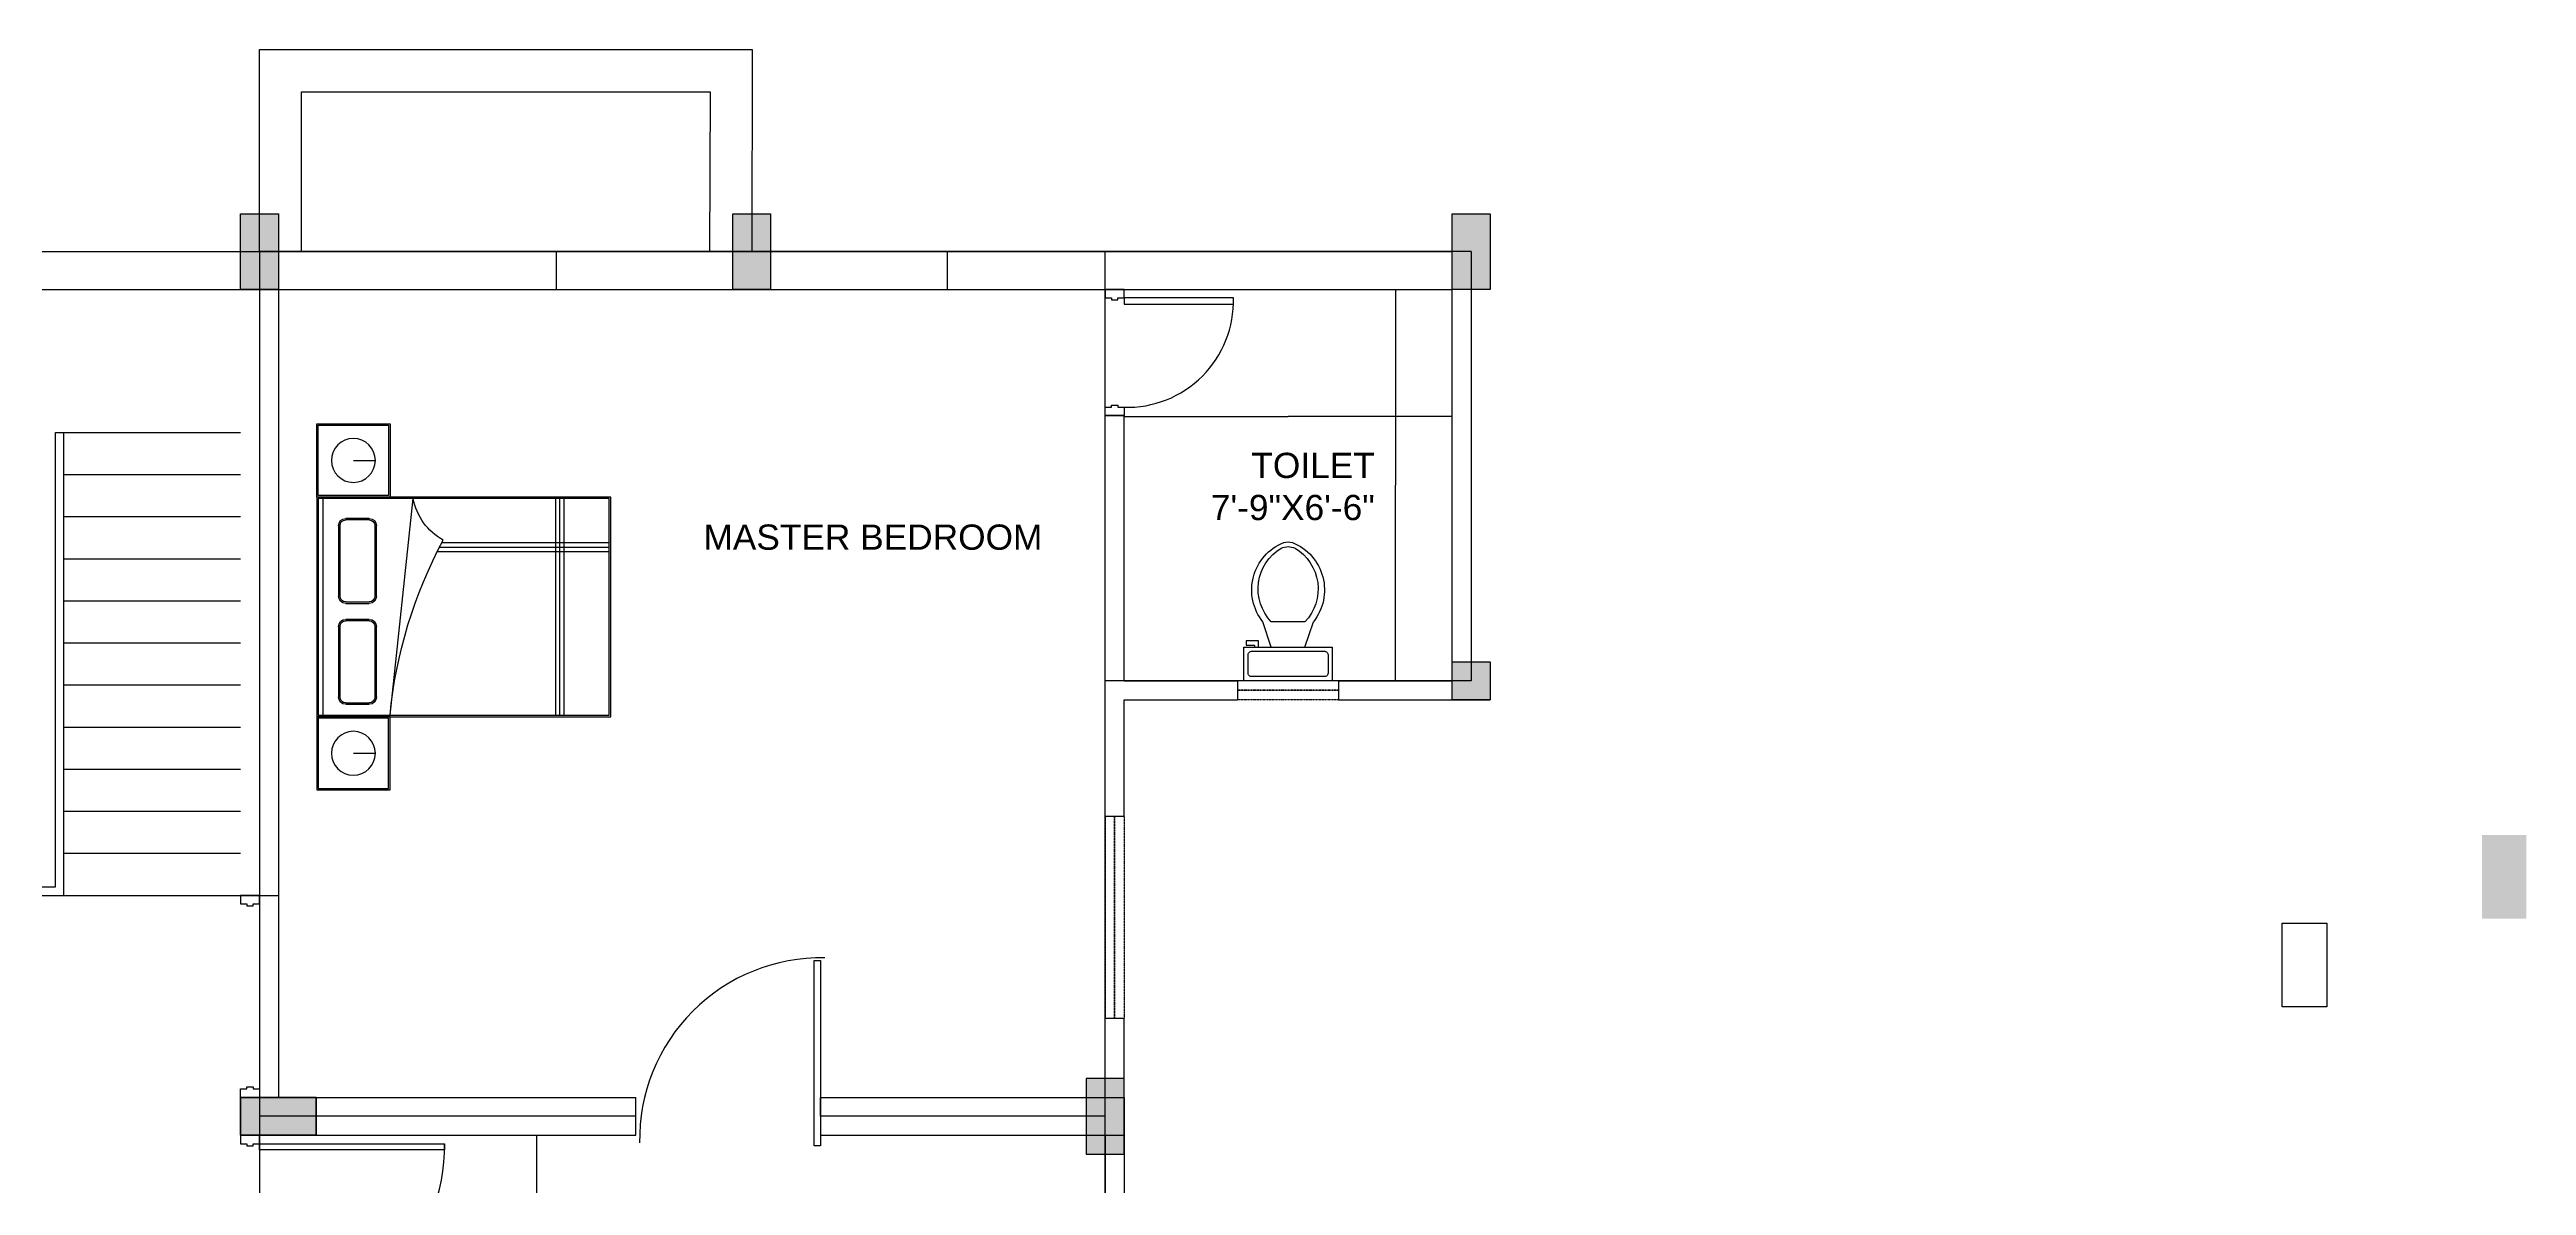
# Model space of a CAD drawing. Header units: metres. Extents: x -2370498 to 1228044, y -644254 to 236701.
# Drawn here: x -76290 to -54058, y -1491 to 8702 of the extents above; entities that cross this region are included whole.
import ezdxf

# ---------------------------------------------------------------- set-up
doc = ezdxf.new("R2010")
doc.units = ezdxf.units.M
doc.header["$MEASUREMENT"] = 0
doc.linetypes.add('HIDDEN2', pattern=[0.1875, 0.125, -0.0625])
for name, color, linetype in [('Beam', 6, 'Continuous'), ('column', 156, 'Continuous'), ('dim', 192, 'Continuous'), ('Door', 3, 'Continuous'), ('funi', 22, 'Continuous'), ('stair', 6, 'Continuous'), ('text', 1, 'Continuous'), ('TOILET SAMBLE', 181, 'Continuous'), ('window', 5, 'HIDDEN2')]:
    doc.layers.add(name, color=color, linetype=linetype)
doc.layers.add('Wall', color=7, linetype='Continuous', lineweight=30)
doc.styles.get("Standard").update_dxf_attribs({"font": 'arial.ttf'})
doc.dimstyles.get("Standard").update_dxf_attribs({"dimtxt": 0.18, "dimasz": 0.18, "dimexe": 0.18, "dimexo": 0.0625, "dimgap": 0.09, "dimtad": 0, "dimtih": 1, "dimtoh": 1, "dimdec": 1, "dimzin": 0, "dimdsep": 46, "dimlunit": 4, "dimtxsty": 'Standard', "dimcen": 0.09, "dimadec": 0, "dimazin": 0, "dimtfac": 1, "dimtdec": 1, "dimtofl": 0, "dimtmove": 0, "dimatfit": 3, "dimfxl": 1, "dimtolj": 1, "dimtzin": 0, "dimarcsym": 0})

# ---------------------------------------------------------------- blocks, each defined once
blk = doc.blocks.new('*D54')
at = {"layer": 'Defpoints', "color": 0, "transparency": 16777216}
for p in [(-66645.45408149993, 5410.137551983299), (-66645.45408149993, 4793.325099340594), (-63699.98704467459, 4793.325099340594)]:
    blk.add_point(p, dxfattribs=at)
at = {"layer": 'dim', "color": 0, "lineweight": -2, "transparency": 16777216}
for p, q in [((-66645.45408149993, 4793.387599340594), (-66645.45408149993, 5410.317551983299)), ((-66645.27408149994, 5410.137551983299), (-65173.25681820323, 5410.137551983299)), ((-63700.16704467459, 5410.137551983299), (-65172.1843079713, 5410.137551983299)), ((-63699.98704467459, 4793.387599340594), (-63699.98704467459, 5410.317551983299))]:
    blk.add_line(p, q, dxfattribs=at)
at = {"layer": 'dim', "color": 0, "transparency": 16777216}
for points in [[(-66645.27408149994, 5410.167551983299), (-66645.27408149994, 5410.107551983299), (-66645.45408149993, 5410.137551983299)], [(-63700.16704467459, 5410.167551983299), (-63700.16704467459, 5410.107551983299), (-63699.98704467459, 5410.137551983299)]]:
    blk.add_solid(points, dxfattribs=at)
at = {"layer": 'dim', "color": 0, "transparency": 16777216, "insert": (-65172.72056308726, 5410.137551983299), "char_height": 0.18, "attachment_point": 5}
blk.add_mtext('\\A1;245\'-5{\\H1x;\\S1/2;}"', dxfattribs=at)
blk = doc.blocks.new('*D55')
at = {"layer": 'Defpoints', "color": 0, "transparency": 16777216}
for p in [(-64275.9732521586, 6549.276602063444), (-64275.9732521586, 3037.373596617747), (-64209.77941643399, 3037.373596617747)]:
    blk.add_point(p, dxfattribs=at)
at = {"layer": 'dim', "color": 0, "lineweight": -2, "transparency": 16777216}
for p, q in [((-64275.9107521586, 6549.276602063444), (-64209.59941643399, 6549.276602063444)), ((-64209.77941643399, 6549.096602063444), (-64209.77941643399, 4793.507002478385)), ((-64209.77941643399, 3037.553596617747), (-64209.77941643399, 4793.143196202805)), ((-64275.9107521586, 3037.373596617747), (-64209.59941643399, 3037.373596617747))]:
    blk.add_line(p, q, dxfattribs=at)
at = {"layer": 'dim', "color": 0, "transparency": 16777216}
for points in [[(-64209.80941643399, 6549.096602063444), (-64209.74941643399, 6549.096602063444), (-64209.77941643399, 6549.276602063444)], [(-64209.80941643399, 3037.553596617747), (-64209.74941643399, 3037.553596617747), (-64209.77941643399, 3037.373596617747)]]:
    blk.add_solid(points, dxfattribs=at)
at = {"layer": 'dim', "color": 0, "transparency": 16777216, "insert": (-64209.77941643397, 4793.325099340613), "char_height": 0.18, "attachment_point": 5}
blk.add_mtext('\\A1;292\'-8"', dxfattribs=at)
blk = doc.blocks.new('Toilet - top')
for p, q in [((9.5, -6), (9.5, -2)), ((-10, -8.5), (-8, -8.5)), ((-10, -9.5), (-10, -8.5)), ((-7, -9.5), (-10, -9.5)), ((-8, -8.5), (-8, -8)), ((-7, -8), (-7, -9.5)), ((-4, -8), (-6, -14)), ((4, -8), (6, -14)), ((4, -14), (-4, -14))]:
    blk.add_line(p, q)
blk.add_lwpolyline([(10.5, -8), (10.5, 0), (-10.5, 0), (-10.5, -8)], close=True)
for points in [[(-9.5, -2), (-9.5, -6)], [(8.5, -1), (-8.5, -1)], [(-8.5, -7), (8.5, -7)]]:
    blk.add_lwpolyline(points)
for centre, radius, start, end in [((-8.625, -1.875), 0.8838834999999999, 81.8699, 188.1301), ((8.625, -1.875), 0.8838834999999999, 351.8699, 98.13009999999998), ((-8.625, -6.125), 0.8838834999999999, 171.869898, 278.1301), ((8.625, -6.125), 0.8838834999999999, 261.8699, 8.130099999999993), ((3.519562435188957, -21.58049502388982), 12.16902005083647, 141.4691096810948, 247.9714346835576), ((4.199957580658808, -21.81740929088453), 11.3291791325804, 136.3677254423718, 238.946823937405), ((-3.519499936778317, -21.58047137067522), 12.16903423757823, 292.0284332733153, 38.53070636800452), ((-4.199890672038477, -21.81738596564129), 11.32918622148567, 301.0530065773863, 43.63209216694732), ((2.096609817270334e-05, -27.87646475467881), 4, 245.7318247449371, 294.2681740488959), ((2.094152141829397e-05, -28.99996806116074), 4, 254.8605283244436, 285.1394707718433)]:
    blk.add_arc(centre, radius, start, end)
blk = doc.blocks.new('*D12')
at = {"layer": 'Defpoints', "color": 0, "transparency": 16777216}
for p in [(-72638.21657346403, -1040.965377448245), (-71919.74018148279, -1040.965377448245), (-72638.21657346403, -8291.34577578774)]:
    blk.add_point(p, dxfattribs=at)
at = {"layer": 'dim', "color": 0, "lineweight": -2, "transparency": 16777216}
for p, q in [((-72638.15407346403, -1040.965377448245), (-71919.5601814828, -1040.965377448245)), ((-71919.74018148279, -1041.145377448245), (-71919.74018148279, -4665.853305130953)), ((-71919.74018148279, -8291.16577578774), (-71919.74018148279, -4666.457848105032)), ((-72638.15407346403, -8291.34577578774), (-71919.5601814828, -8291.34577578774))]:
    blk.add_line(p, q, dxfattribs=at)
at = {"layer": 'dim', "color": 0, "transparency": 16777216}
for points in [[(-71919.77018148279, -1041.145377448245), (-71919.71018148279, -1041.145377448245), (-71919.74018148279, -1040.965377448245)], [(-71919.77018148279, -8291.16577578774), (-71919.71018148279, -8291.16577578774), (-71919.74018148279, -8291.34577578774)]]:
    blk.add_solid(points, dxfattribs=at)
at = {"layer": 'dim', "color": 0, "transparency": 16777216, "insert": (-71919.74018148278, -4666.155576617971), "char_height": 0.18, "attachment_point": 5}
blk.add_mtext('\\A1;604\'-2{\\H1x;\\S1/2;}"', dxfattribs=at)
blk = doc.blocks.new('A$C0EA4476A')
at = {"linetype": 'ByBlock', "lineweight": -2}
for p, q in [((-1.569933374412358e-07, 2.007999913374078), (-1.569933374412358e-07, 1.507999913374078)), ((0.4999998430066626, 2.007999913374078), (-1.569933374412358e-07, 2.007999913374078)), ((0.009999843008699827, 1.997999913379317), (0.009999843008699827, 1.517999913376116)), ((0.4899998430046253, 1.997999913379317), (0.009999843008699827, 1.997999913379317)), ((0.4899998430046253, 1.517999913376116), (0.4899998430046253, 1.997999913379317)), ((0.4999998430066626, 2.007999913374078), (1.999999843006663, 2.007999913374078)), ((0.4999998430066626, -8.662027539685369e-08), (0.4999998430066626, 2.007999913374078)), ((0.4999998430066626, 1.507999913374078), (0.4999998430066626, 2.007999913374078)), ((0.5099998430086998, 1.997999913379317), (1.989999843004625, 1.997999913379317)), ((0.5099998430086998, 0.009999913374485914), (0.5099998430086998, 1.997999913379317)), ((0.5099998430086998, 1.968018404775648), (1.989999843004625, 1.968018404775648)), ((1.989999843004625, 1.997999913379317), (1.989999843004625, 0.009999913374485914)), ((1.999999843006663, 2.007999913374078), (1.999999843006663, -8.662027539685369e-08)), ((1.999999843006663, 2.007999913374078), (2.499999843006663, 2.007999913374078)), ((1.999999843006663, 1.507999913374078), (1.999999843006663, 2.007999913374078)), ((2.0099998430087, 1.997999913379317), (2.489999843004625, 1.997999913379317)), ((2.0099998430087, 1.517999913376116), (2.0099998430087, 1.997999913379317)), ((2.489999843004625, 1.997999913379317), (2.489999843004625, 1.517999913376116)), ((2.499999843006663, 2.007999913374078), (2.499999843006663, 1.507999913374078)), ((0.2499998430066626, 1.757999913374078), (0.2499998430066626, 1.607999913372623)), ((0.6460030532980454, 1.650288242322858), (0.6460030532980454, 1.810288242326351)), ((0.6560030532928067, 1.650288242322858), (0.6560030532928067, 1.810288242326351)), ((0.6960030532936798, 1.860288242329261), (1.176003053296881, 1.860288242329261)), ((0.6960030532936798, 1.850288242327224), (1.176003053296881, 1.850288242327224)), ((1.216003053297754, 1.810288242326351), (1.216003053297754, 1.650288242322858)), ((1.226003053292516, 1.810288242326351), (1.226003053292516, 1.650288242322858)), ((1.335538323932269, 1.650288242322858), (1.335538323932269, 1.810288242326351)), ((1.34553832392703, 1.650288242322858), (1.34553832392703, 1.810288242326351)), ((1.385538323927904, 1.860288242329261), (1.865538323931105, 1.860288242329261)), ((1.385538323927904, 1.850288242327224), (1.865538323931105, 1.850288242327224)), ((1.905538323931978, 1.810288242326351), (1.905538323931978, 1.650288242322858)), ((1.915538323926739, 1.810288242326351), (1.915538323926739, 1.650288242322858)), ((2.249999843006663, 1.757999913374078), (2.249999843006663, 1.607999913372623)), ((1.176003053296881, 1.610288242329261), (0.6960030532936798, 1.610288242329261)), ((1.176003053296881, 1.600288242327224), (0.6960030532936798, 1.600288242327224)), ((1.865538323931105, 1.610288242329261), (1.385538323927904, 1.610288242329261)), ((1.865538323931105, 1.600288242327224), (1.385538323927904, 1.600288242327224)), ((-1.569933374412358e-07, 1.507999913374078), (0.4999998430066626, 1.507999913374078)), ((0.009999843008699827, 1.517999913376116), (0.4899998430046253, 1.517999913376116)), ((1.989999843004625, 1.507999913374078), (0.5099998430086998, 1.348816104495199)), ((2.499999843006663, 1.507999913374078), (1.999999843006663, 1.507999913374078)), ((2.489999843004625, 1.517999913376116), (2.0099998430087, 1.517999913376116)), ((0.8715071125916438, 1.18447658529476), (0.8715071125916438, 0.009999913374485914)), ((0.8115071125939721, 1.153418864065316), (0.8115071125939721, 0.009999913374485914)), ((0.841507112592808, 1.16915115431766), (0.841507112592808, 0.009999913374485914)), ((0.5099998430086998, 0.3774772984761512), (1.989999843004625, 0.3774772984761512)), ((0.5099998430086998, 0.3495376880673575), (1.989999843004625, 0.3495376880673575)), ((0.5099998430086998, 0.3215980776585639), (1.989999843004625, 0.3215980776585639)), ((1.989999843004625, 0.009999913374485914), (0.5099998430086998, 0.009999913374485914)), ((1.999999843006663, -8.662027539685369e-08), (0.4999998430066626, -8.662027539685369e-08))]:
    blk.add_line(p, q, dxfattribs=at)
for centre in [(0.2499998430066626, 1.757999913374078), (2.249999843006663, 1.757999913374078)]:
    blk.add_circle(centre, 0.15, dxfattribs=at)
for centre, radius, start, end in [((0.6960030532936798, 1.810288242326351), 0.05, 90, 180), ((0.6960030532936798, 1.810288242326351), 0.04, 90, 180), ((1.176003053296881, 1.810288242326351), 0.05, 0, 90), ((1.176003053296881, 1.810288242326351), 0.04, 0, 90), ((1.385538323927904, 1.810288242326351), 0.05, 90, 180), ((1.385538323927904, 1.810288242326351), 0.04, 90, 180), ((1.865538323931105, 1.810288242326351), 0.05, 0, 90), ((1.865538323931105, 1.810288242326351), 0.04, 0, 90), ((0.6960030532936798, 1.650288242322858), 0.05, 180, 270), ((0.6960030532936798, 1.650288242322858), 0.04, 180, 270), ((1.176003053296881, 1.650288242322858), 0.04, 270, 0), ((1.176003053296881, 1.650288242322858), 0.05, 270, 0), ((1.385538323927904, 1.650288242322858), 0.05, 180, 270), ((1.385538323927904, 1.650288242322858), 0.04, 180, 270), ((1.865538323931105, 1.650288242322858), 0.05, 270, 0), ((1.865538323931105, 1.650288242322858), 0.04, 270, 0), ((2.293282374317641, -1.635717661687522), 3.158312917610382, 95.51041844519085, 118.3399110683232), ((0.4397010651300661, 0.9519281108005089), 0.4030657486158824, 28.46881856280967, 79.95566290813281)]:
    blk.add_arc(centre, radius, start, end, dxfattribs=at)

msp = doc.modelspace()

# ---------------------------------------------------------------- hatches: boundary and pattern name
at = {"layer": 'Beam', "true_color": 0xed1f24}
h = msp.add_hatch(color=240, dxfattribs=at)
h.dxf.hatch_style = 1
h.paths.add_polyline_path([(-54057.53415158484, 1653.058742990252), (-54457.53415158484, 1653.058742990252), (-54457.53415158484, 903.0587429902516), (-54057.53415158484, 903.0587429902516)])
at = {"layer": 'column'}
h = msp.add_hatch(color=256, dxfattribs=at)
h.dxf.hatch_style = 1
h.paths.add_polyline_path([(-74575.55764218389, 6549.276602063441), (-74235.6960610116, 6549.276602063441), (-74235.6960610116, 7228.999764407756), (-74575.55764218389, 7228.999764407756)])
h = msp.add_hatch(color=256, dxfattribs=at)
h.dxf.hatch_style = 1
h.paths.add_polyline_path([(-70157.35708694572, 6549.276602063441), (-69817.49550577342, 6549.276602063441), (-69817.49550577342, 7228.999764407756), (-70157.35708694572, 7228.999764407756)])
h = msp.add_hatch(color=256, dxfattribs=at)
h.dxf.hatch_style = 1
h.paths.add_polyline_path([(-63699.98704467459, 6549.276602063441), (-63360.12546350258, 6549.276602063441), (-63360.12546350258, 7228.999764407756), (-63699.98704467459, 7228.999764407756)])
h = msp.add_hatch(color=256, dxfattribs=at)
h.dxf.hatch_style = 1
h.paths.add_polyline_path([(-63699.98704467459, 2867.442806031668), (-63360.12546350258, 2867.442806031668), (-63360.12546350258, 3207.304387203825), (-63699.98704467459, 3207.304387203825)])
h = msp.add_hatch(color=256, dxfattribs=at)
h.dxf.hatch_style = 1
h.paths.add_polyline_path([(-66645.45408149993, -1210.896168034324), (-66985.31566267223, -1210.896168034324), (-66985.31566267223, -531.1730056900087), (-66645.45408149993, -531.1730056900087)])
h = msp.add_hatch(color=256, dxfattribs=at)
h.dxf.hatch_style = 1
h.paths.add_polyline_path([(-74575.55764218389, -1040.965377448245), (-74575.55764218389, -701.1037962760875), (-73895.83447983958, -701.1037962760875), (-73895.83447983958, -1040.965377448245)])
h = msp.add_hatch(color=256, dxfattribs=at)
h.dxf.hatch_style = 1
h.paths.add_polyline_path([(-74575.55764218389, -701.1037962760875), (-74575.55764218389, -1040.965377448245), (-73895.83447983958, -1040.965377448245), (-73895.83447983958, -701.1037962760875)])

# ---------------------------------------------------------------- linework, layer by layer
for p, q in [((-74405.62685159744, 6889.138183235598), (-74405.62685159744, 8700.840633523192)), ((-74405.62685159744, 8700.840633523192), (-69983.14042316652, 8700.840633523192)), ((-70360.76334559328, 8701.73396121059), (-70360.7654589037, 8700.840633523192)), ((-69983.14042316652, 8700.840633523192), (-69987.42629635955, 6889.138183235598)), ((-74028.00287251738, 6889.138183235598), (-74028.00287251738, 8323.216654443004)), ((-74028.00287251738, 8323.216654443004), (-70361.65878909065, 8323.216654443004)), ((-70361.65878909065, 8323.216654443004), (-70365.04921878602, 6890.031510923032)), ((-69984.03375335377, 8323.216654443004), (-69983.14042316652, 8323.216654443004)), ((-104086.8716073, 6889.138183235598), (-68231.47479363666, 6889.138183235598)), ((-110261.0236652611, 6549.276602063441), (-68231.47479363666, 6549.276602063441)), ((-71027.84792062278, -1040.965377448245), (-71027.84792062278, -701.1037962760875)), ((-69372.27207329303, -701.1037962760875), (-69370.90244000919, -1040.965377448245))]:
    msp.add_line(p, q)
at = {"layer": 'Beam'}
for p, q in [((-74405.62685159744, 6889.138183235598), (-74405.62685159744, -871.0345868622026)), ((-69987.42629635955, 6889.138183235598), (-74405.62685159744, 6889.138183235598)), ((-63530.05625408843, 6889.138183235598), (-69987.42629635955, 6889.138183235598)), ((-66815.38487208668, -8434.652643865329), (-66815.38487208668, 6889.138183235598)), ((-63530.05625408843, 6889.138183235598), (-63530.05625408843, 3037.373596617746)), ((-63530.05625408843, 6889.138183235598), (-63530.05625408843, 3037.373596617746)), ((-63530.05625408843, 3037.373596617746), (-66815.3848720861, 3037.373596617746)), ((-74405.62685159744, -871.0345868622026), (-74405.62685159656, -8631.2073569588)), ((-71027.84792062278, -871.0345868622753), (-74405.62685159744, -871.0345868622026)), ((-66815.38487208639, -871.0345868624208), (-69370.76167758841, -871.0345868623481))]:
    msp.add_line(p, q, dxfattribs=at)
at = {"layer": 'Beam', "color": 240, "true_color": 0xed1f24}
msp.add_lwpolyline([(-55849.19668365829, 860.9604892386124), (-55849.19668365829, 110.9604892386124), (-56249.19668365829, 110.9604892386124), (-56249.19668365829, 860.9604892386124)], close=True, dxfattribs=at)
at = {"layer": 'column'}
for points in [[(-74235.6960610116, 6549.276602063441), (-74575.55764218389, 6549.276602063441), (-74575.55764218389, 7228.999764407756), (-74235.6960610116, 7228.999764407756)], [(-69817.49550577342, 6549.276602063441), (-70157.35708694572, 6549.276602063441), (-70157.35708694572, 7228.999764407756), (-69817.49550577342, 7228.999764407756)], [(-63360.12546350258, 6549.276602063441), (-63699.98704467459, 6549.276602063441), (-63699.98704467459, 7228.999764407756), (-63360.12546350258, 7228.999764407756)], [(-63360.12546350258, 2867.442806031668), (-63699.98704467459, 2867.442806031668), (-63699.98704467459, 3207.304387203825), (-63360.12546350258, 3207.304387203825)], [(-66985.31566267223, -1210.896168034324), (-66645.45408149993, -1210.896168034324), (-66645.45408149993, -531.1730056900087), (-66985.31566267223, -531.1730056900087)], [(-74575.55764218389, -701.1037962760875), (-74575.55764218389, -1040.965377448245), (-73895.83447983958, -1040.965377448245), (-73895.83447983958, -701.1037962760875)], [(-74575.55764218389, -1040.965377448245), (-74575.55764218389, -701.1037962760875), (-73895.83447983958, -701.1037962760875), (-73895.83447983958, -1040.965377448245)]]:
    msp.add_lwpolyline(points, close=True, dxfattribs=at)
at = {"layer": 'Door'}
for points in [[(-66645.45408149993, 6549.276602063441), (-66815.3848720861, 6549.276602063441), (-66815.3848720861, 6473.751806247383), (-66758.74127522415, 6473.751806247383), (-66758.74127522415, 6454.870607293386), (-66702.09767836188, 6454.870607293386), (-66702.09767836188, 6473.751806247383), (-66645.45408149993, 6473.751806247383), (-66645.45408149993, 6549.276602063441)], [(-66645.45408149993, 5416.404664822881), (-66815.3848720861, 5416.404664822881), (-66815.3848720861, 5491.929460638905), (-66758.74127522415, 5491.929460638905), (-66758.74127522415, 5510.810659592937), (-66702.09767836188, 5510.810659592937), (-66702.09767836188, 5491.929460638905), (-66645.45408149993, 5491.929460638905), (-66645.45408149993, 5416.404664822881)], [(-74405.62685159776, 1111.491303308785), (-74575.55764218389, 1111.491303308785), (-74575.55764218389, 1035.966507492763), (-74518.91404532194, 1035.966507492763), (-74518.91404532194, 1017.085308538766), (-74462.2704484597, 1017.085308538766), (-74462.2704484597, 1035.966507492763), (-74405.62685159776, 1035.966507492763), (-74405.62685159776, 1111.491303308785)], [(-74405.62685159776, -701.1037962760875), (-74575.55764218389, -701.1037962760875), (-74575.55764218389, -625.5790004600294), (-74518.91404532194, -625.5790004600294), (-74518.91404532194, -606.6978015060322), (-74462.2704484597, -606.6978015060322), (-74462.2704484597, -625.5790004600294), (-74405.62685159776, -625.5790004600294), (-74405.62685159776, -701.1037962760875)], [(-74405.62685159776, -1040.965377448245), (-74575.55764218389, -1040.965377448245), (-74575.55764218389, -1116.490173264267), (-74518.91404532194, -1116.490173264267), (-74518.91404532194, -1135.3713722183), (-74462.2704484597, -1135.3713722183), (-74462.2704484597, -1116.490173264267), (-74405.62685159776, -1116.490173264267), (-74405.62685159776, -1040.965377448245)]]:
    msp.add_lwpolyline(points, dxfattribs=at)
for points in [[(-66645.45408149993, 6473.751806247383), (-66645.45408149993, 6417.108209385355), (-65663.63173589167, 6417.108209385355), (-65663.63173589167, 6473.751806247383)], [(-69370.76167758841, -1134.834166481092), (-69427.40527445065, -1134.834166481092), (-69427.40527445065, 526.7113414717351), (-69370.76167758841, 526.7113414717351)], [(-72744.08134364487, -1116.490173264267), (-72744.08134364487, -1173.133770126293), (-74405.62685159776, -1173.133770126293), (-74405.62685159776, -1116.490173264267)]]:
    msp.add_lwpolyline(points, close=True, dxfattribs=at)
for centre, radius, start, end in [((-66617.13228306912, 6445.430007816369), 953.9210752122399, 268.298645394323, 1.70135460529771), ((-69360.28684947324, -1081.429021693404), 1633.469255789795, 89.00653114399783, 180.9934688562949), ((-74377.30505316662, -1144.811971695281), 1633.469255789795, 269.0065311439978, 0.993468856253243)]:
    msp.add_arc(centre, radius, start, end, dxfattribs=at)
at = {"layer": 'stair'}
for p, q in [((-76161.57835432062, 1111.491303308785), (-76161.57835432062, 5265.3550731908)), ((-76161.57835432062, 5265.3550731908), (-74575.55764218389, 5265.3550731908)), ((-76161.57835432062, 4887.731094110613), (-74575.55764218389, 4887.731094110613)), ((-76161.57835432062, 4510.107115030427), (-74575.55764218389, 4510.107115030427)), ((-76161.57835432062, 4132.483135950277), (-74575.55764218389, 4132.483135950277)), ((-76161.57835432062, 3754.85915687009), (-74575.55764218389, 3754.85915687009)), ((-76161.57835432062, 3377.235177789904), (-74575.55764218389, 3377.235177789904)), ((-76161.57835432062, 2999.611198709717), (-74575.55764218389, 2999.611198709717)), ((-76161.57835432062, 2621.987219629531), (-74575.55764218389, 2621.987219629531)), ((-76161.57835432062, 2244.363240549344), (-74575.55764218389, 2244.363240549344)), ((-76161.57835432062, 1866.739261469158), (-74575.55764218389, 1866.739261469158)), ((-76161.57835432062, 1489.115282388972), (-74575.55764218389, 1489.115282388972)), ((-78200.74784135357, 1111.491303308785), (-74575.55764218389, 1111.491303308785))]:
    msp.add_line(p, q, dxfattribs=at)
at = {"layer": 'TOILET SAMBLE'}
for p, q in [((-76237.10315013675, 1187.016099124845), (-76237.10315013675, 5265.3550731908)), ((-76237.10315013675, 5265.3550731908), (-76161.57835432062, 5265.3550731908)), ((-76539.20233340071, 1187.016099124845), (-76237.10315013675, 1187.016099124845))]:
    msp.add_line(p, q, dxfattribs=at)
at = {"layer": 'Wall'}
for p, q in [((-74235.6960610116, 6889.138183235598), (-71743.37779908245, 6889.138183235598)), ((-71743.37779908245, 6889.138183235598), (-71743.37779908245, 6549.276602063441)), ((-68231.47479363666, 6889.138183235598), (-68231.47479363666, 6549.276602063441)), ((-68231.47479363666, 6889.138183235598), (-63699.98704467459, 6889.138183235598)), ((-74235.6960610116, 6549.276602063441), (-71743.37779908245, 6549.276602063441)), ((-74235.6960610116, 6549.276602063441), (-74235.6960610116, -701.1037962760875)), ((-70157.35708694572, 6549.276602063441), (-69817.49550577342, 6549.276602063441)), ((-68231.47479363666, 6549.276602063441), (-66815.3848720861, 6549.276602063441)), ((-66815.3848720861, 6549.276602063441), (-63699.98704467459, 6549.276602063441)), ((-66815.3848720861, 6549.276602063441), (-66645.45408149993, 6549.276602063441)), ((-63699.98704467459, 3037.373596617746), (-63699.98704467459, 6549.276602063441)), ((-66815.3848720861, 5416.404664822881), (-66645.45408149993, 5416.404664822881)), ((-66815.3848720861, 1819.536264084149), (-66815.3848720861, 5416.404664822881)), ((-66645.45408149993, 3037.373596617746), (-66645.45408149993, 5416.404664822881)), ((-66645.45408149993, 3037.373596617746), (-65625.86933798362, 3037.373596617746)), ((-65625.86933798362, 3037.373596617746), (-65625.86933798362, 2867.442806031668)), ((-64719.5717881912, 3037.373596617746), (-63699.98704467459, 3037.373596617746)), ((-64719.5717881912, 3037.373596617746), (-64719.5717881912, 2867.442806031668)), ((-66645.45408149993, 2867.442806031668), (-65625.86933798362, 2867.442806031668)), ((-66645.45408149993, 1819.536264084149), (-66645.45408149993, 2867.442806031668)), ((-64719.5717881912, 2867.442806031668), (-63360.12546350258, 2867.442806031668)), ((-66645.45408149993, 1819.536264084149), (-66815.3848720861, 1819.536264084149)), ((-74575.55764218389, 1111.491303308785), (-74235.6960610116, 1111.491303308785)), ((-66815.3848720861, -701.1037962760875), (-66815.3848720861, 6.941164499276056)), ((-66645.45408149993, 6.941164499276056), (-66815.3848720861, 6.941164499276056)), ((-66645.45408149993, -1040.965377448245), (-66645.45408149993, 6.941164499276056)), ((-74575.55764218389, -701.1037962760875), (-71027.84792062278, -701.1037962760875)), ((-74575.55764218389, -701.1037962760875), (-74575.55764218389, -1040.965377448245)), ((-74575.55764218389, -1040.965377448245), (-74575.55764218389, -701.1037962760875)), ((-69370.76167758841, -701.1037962760875), (-66645.45408149993, -701.1037962760875)), ((-68847.85852750645, -701.1037962760875), (-66815.3848720861, -701.1037962760875)), ((-66645.45408149993, -701.1037962760875), (-66645.45408149993, -1749.010338223572)), ((-74575.55764218389, -1040.965377448245), (-71027.84792062278, -1040.965377448245)), ((-74575.55764218389, -1040.965377448245), (-71027.84792062278, -1040.965377448245)), ((-69370.76167758841, -1040.965377448245), (-66815.3848720861, -1040.965377448245)), ((-68846.48889422264, -1040.965377448245), (-66645.45408149993, -1040.965377448245)), ((-66815.3848720861, -1040.965377448245), (-66815.3848720861, -1749.010338223572))]:
    msp.add_line(p, q, dxfattribs=at)
at = {"layer": 'window'}
for p, q in [((-64719.5717881912, 3037.373596617746), (-65625.86933798362, 3037.373596617746)), ((-64719.5717881912, 2867.442806031668), (-65625.86933798362, 2867.442806031668)), ((-66815.3848720861, 1819.536264084149), (-66815.3848720861, 6.941164499276056)), ((-66645.45408149993, 1819.536264084149), (-66645.45408149993, 6.941164499276056))]:
    msp.add_line(p, q, dxfattribs=at)
at = {"layer": 'window', "lineweight": 40}
for p, q in [((-64719.5717881912, 2952.408201324708), (-65625.86933798362, 2952.408201324708)), ((-66730.41947679302, 6.941164499276056), (-66730.41947679302, 1819.536264084149))]:
    msp.add_line(p, q, dxfattribs=at)

# ---------------------------------------------------------------- block references
at = {"layer": 'funi', "xscale": -1313.909593319024, "yscale": 1313.909593319024, "zscale": 1313.909593319024, "rotation": 90}
msp.add_blockref('A$C0EA4476A', (-71252.47908960439, 5343.046052843585), dxfattribs=at)
at = {"layer": 'TOILET SAMBLE', "xscale": -37.76239790801824, "yscale": 37.76239790801824, "zscale": 37.76239790801824, "rotation": 180}
msp.add_blockref('Toilet - top', (-65172.72056308742, 3037.373596617746), dxfattribs=at)

# ---------------------------------------------------------------- texts
at = {"layer": 'text', "char_height": 226.5743874481095, "attachment_point": 3}
for s, insert in [(' TOILET  \\P7\'-9"X6\'-6"', (-64394.81014698044, 5083.438161898335)), ('\\A1;MASTER BEDROOM', (-67378.36491070875, 4439.73242714118))]:
    msp.add_mtext_dynamic_manual_height_columns(s, width=4249.676339665977, gutter_width=37.76239790801824, heights=[0], dxfattribs=dict(at, insert=insert))

# ---------------------------------------------------------------- dimensions: what is measured, and where the dimension line sits
at = {"layer": 'dim'}
for base, p1, p2, angle, picture, middle in [((-64209.77941643399, 3037.373596617747), (-64275.97325215857, 6549.276602063441), (-64275.97325215857, 3037.373596617746), 90, '*D55', (-64209.77941643397, 4793.325099340613)), ((-66645.45408149993, 5410.137551983299), (-63699.98704467459, 4793.325099340594), (-66645.45408149993, 4793.325099340594), 180, '*D54', (-65172.72056308726, 5410.137551983299)), ((-71919.74018148279, -1040.965377448245), (-72638.216573464, -8291.345775787737), (-72638.216573464, -1040.965377448245), 270, '*D12', (-71919.74018148278, -4666.155576617971))]:
    dim = msp.add_linear_dim(base=base, p1=p1, p2=p2, angle=angle, dimstyle='Standard', dxfattribs=at)
    dim.commit()
    dim.dimension.update_dxf_attribs({"geometry": picture, "text_midpoint": middle})

doc.saveas('drawing.dxf')
